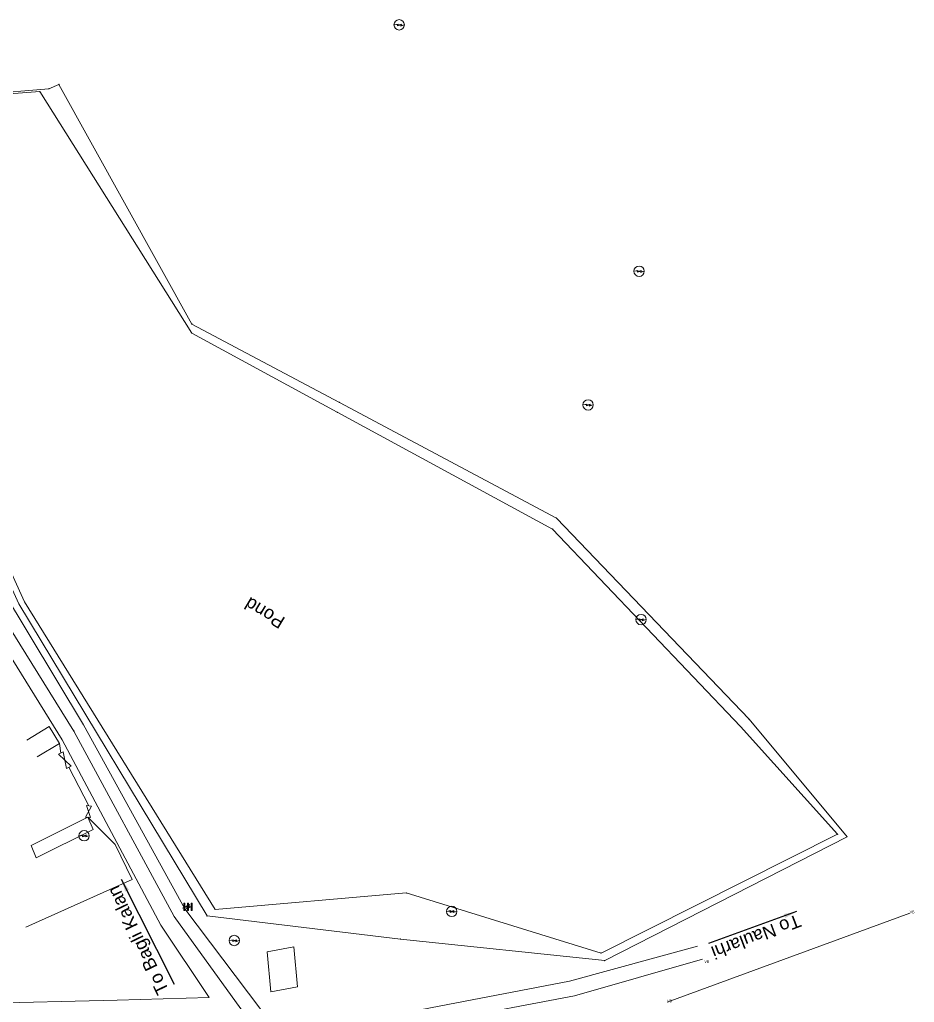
# Model space of a CAD drawing. Header units: metres. Extents: x 593168 to 611286, y 3401475 to 3412398.
# Drawn here: x 610191.8 to 610363.8, y 3402244.1 to 3402433 of the extents above; entities that cross this region are included whole.
import ezdxf

# ---------------------------------------------------------------- set-up
doc = ezdxf.new("R2010")
doc.units = ezdxf.units.M
doc.header["$MEASUREMENT"] = 0
for name, color, linetype, lineweight in [('Commercial Building Semipucca', 251, 'Continuous', 0), ('Compound Wall', 251, 'Continuous', 0), ('Electric Pole', 251, 'Continuous', 0), ('Gate', 251, 'Continuous', 0), ('Pond Bottom', 5, 'Continuous', 0), ('Pond Top', 5, 'Continuous', 0), ('Residential Building Pucca', 251, 'Continuous', 0), ('Subroad Centre', 34, 'Continuous', 0), ('Subroad Edge', 34, 'Continuous', 0), ('Transformer', 251, 'Continuous', 0), ('Village Area', 251, 'Continuous', 0), ('Village Area text', 251, 'Continuous', 0)]:
    doc.layers.add(name, color=color, linetype=linetype, lineweight=lineweight)
doc.styles.get("Standard").update_dxf_attribs({"font": 'arial_0.ttf'})
doc.dimstyles.new('ISO-25', dxfattribs={"dimtxt": 2.5, "dimasz": 2.5, "dimexe": 1.25, "dimexo": 0.625, "dimtad": 1, "dimtxsty": 'Standard', "dimcen": 2.5, "dimadec": 0, "dimazin": 0, "dimtfac": 1, "dimtmove": 0, "dimatfit": 3, "dimfxl": 1, "dimarcsym": 0})

# ---------------------------------------------------------------- blocks, each defined once
blk = doc.blocks.new('GT')
at = {"layer": 'Gate'}
for p, q in [((-0.5, -0.5), (-0.5, 0.5)), ((-0.5, 0.5), (0.5, -0.5)), ((0.5, 0.5), (0.5, -0.5))]:
    blk.add_line(p, q, dxfattribs=at)
blk.add_lwpolyline([(0.5, 0.5), (-0.5, -0.5)], dxfattribs=at)
blk = doc.blocks.new('EP')
blk.add_hatch(color=8).paths.add_polyline_path([(-0.21, -0.05), (-0.21, 0.16), (-0.93, -0.01), (-0.31, 0.07), (-0.31, -0.19), (0.31, 0), (0.31, -0.24), (0.94, -0.01), (0.41, -0.1), (0.43, 0.15)])
at = {"color": 8}
for p, q in [((-0.93, -0.01), (-0.21, 0.16)), ((-0.31, 0.07), (-0.93, -0.01)), ((-0.31, -0.19), (-0.31, 0.07)), ((0.31, 0), (-0.31, -0.19)), ((-0.21, 0.16), (-0.21, -0.05)), ((-0.21, -0.05), (0.43, 0.15)), ((0.31, -0.24), (0.31, 0)), ((0.43, 0.15), (0.41, -0.1)), ((0.94, -0.01), (0.31, -0.24)), ((0.41, -0.1), (0.94, -0.01))]:
    blk.add_line(p, q, dxfattribs=at)
blk.add_circle((0, 0), 1, dxfattribs=at)
blk = doc.blocks.new('TRF')
blk.add_hatch(color=256).paths.add_polyline_path([(0.22, -0.04), (0.38, 0.42), (-0.98, -0.29), (0.02, 0.04), (-0.18, -0.39), (0.98, 0.09)])
for p, q in [((-0.69, 0.72), (-0.69, -0.72)), ((-0.52, 0.72), (-0.69, 0.72)), ((-0.52, -0.72), (-0.52, 0.72)), ((0, 0.72), (0, -0.72)), ((0.17, 0.72), (0, 0.72)), ((0.17, -0.72), (0.17, 0.72)), ((0.7, 0.72), (0.7, -0.72)), ((0.87, 0.72), (0.7, 0.72)), ((0.87, -0.72), (0.87, 0.72)), ((-0.69, -0.72), (-0.52, -0.72)), ((0, -0.72), (0.17, -0.72)), ((0.7, -0.72), (0.87, -0.72))]:
    blk.add_line(p, q)
blk.add_lwpolyline([(0.22, -0.04), (0.38, 0.42), (-0.98, -0.29), (0.02, 0.04), (-0.18, -0.39), (0.98, 0.09)], close=True)

msp = doc.modelspace()

# ---------------------------------------------------------------- linework, layer by layer
at = {"layer": 'Commercial Building Semipucca'}
msp.add_polyline3d([(610245.2028, 3402247.0737, 261.4875), (610240.0534, 3402246.1068, 261.2126), (610239.3602, 3402253.7753, 261.4525), (610244.5167, 3402254.7435, 261.4525)], close=True, dxfattribs=at)
at = {"layer": 'Compound Wall'}
for points in [[(610199.733, 3402292.0043, 262.3492), (610199.4384, 3402293.8262, 262.2163)], [(610205.1321, 3402281.8688, 261.6364), (610201.2835, 3402289.2703, 262.3782)], [(610193.0138, 3402258.5458, 261.3295), (610213.4444, 3402267.6984, 261.1486), (610210.1405, 3402274.4529, 261.2625), (610204.9364, 3402279.6649, 262.3142)]]:
    msp.add_polyline3d(points, dxfattribs=at)
at = {"layer": 'Pond Bottom'}
msp.add_polyline3d([(610149.8436, 3402415.645, 260.4858), (610192.7476, 3402321.0695, 259.8809), (610229.3636, 3402261.9652, 260.3518), (610266.1227, 3402265.122, 259.686), (610303.5597, 3402253.5571, 260.5268), (610349.0031, 3402276.387, 260.0639), (610330.3377, 3402297.1278, 259.83), (610294.2257, 3402335.0543, 259.876), (610252.8553, 3402357.5013, 259.804), (610224.8813, 3402372.7296, 259.707), (610195.659, 3402419.1385, 259.9089), (610149.8436, 3402415.645, 260.4858)], dxfattribs=at)
for p in [(610195.659, 3402419.139, 259.909), (610224.924, 3402374.5, 260.19), (610224.881, 3402372.73, 259.707), (610252.855, 3402357.501, 259.804), (610294.226, 3402335.054, 259.876), (610192.748, 3402321.07, 259.881), (610330.338, 3402297.128, 259.83), (610349.003, 3402276.387, 260.064), (610266.123, 3402265.122, 259.686), (610229.364, 3402261.965, 260.352), (610303.56, 3402253.557, 260.527)]:
    msp.add_point(p, dxfattribs=at)
at = {"layer": 'Pond Top'}
msp.add_polyline3d([(610148.3945, 3402415.5695, 261.2306), (610197.4347, 3402419.7005, 260.4888), (610199.3595, 3402420.5325, 261.0596), (610224.8829, 3402374.4417, 260.1519), (610253.2705, 3402359.3853, 260.1779), (610294.9615, 3402337.167, 260.4158), (610331.9936, 3402298.5032, 260.6127), (610350.8506, 3402275.9128, 260.3358), (610304.2549, 3402252.1174, 261.0146), (610264.9799, 3402256.2629, 260.6647), (610227.828, 3402260.7105, 261.0116), (610191.6192, 3402320.6663, 260.6047)], close=True, dxfattribs=at)
for p in [(610197.435, 3402419.701, 260.489), (610199.36, 3402420.533, 261.06), (610224.883, 3402374.442, 260.152), (610253.27, 3402359.385, 260.178), (610294.962, 3402337.167, 260.416), (610331.994, 3402298.503, 260.613), (610350.851, 3402275.913, 260.336), (610227.828, 3402260.711, 261.012), (610264.98, 3402256.263, 260.665), (610304.255, 3402252.117, 261.015)]:
    msp.add_point(p, dxfattribs=at)
at = {"layer": 'Residential Building Pucca'}
msp.add_polyline3d([(610193.1994, 3402294.5123, 262.6841), (610197.4846, 3402297.0856, 262.6841), (610199.4409, 3402293.828, 262.2163), (610195.1556, 3402291.2546, 262.2163)], dxfattribs=at)
msp.add_polyline3d([(610204.9364, 3402279.6649, 262.3142), (610205.9122, 3402277.3162, 262.2403), (610194.9642, 3402271.8911, 262.9041), (610193.988, 3402274.2408, 262.9041)], close=True, dxfattribs=at)
at = {"layer": 'Subroad Centre'}
msp.add_polyline3d([(610033.9956, 3402088.1494, 262.2133), (610041.5615, 3402106.6897, 262.2533), (610055.5487, 3402114.3842, 262.4812), (610073.6678, 3402118.2108, 262.6861), (610121.2932, 3402127.3746, 263.128), (610166.0884, 3402136.4296, 263.8208), (610195.6092, 3402140.7819, 264.1397), (610209.6305, 3402143.493, 264.2477), (610219.9045, 3402160.6826, 263.8838), (610233.8679, 3402187.8758, 262.4892), (610240.4274, 3402201.6675, 262.0693), (610243.7363, 3402209.8728, 261.9004), (610244.6431, 3402218.0658, 261.7274), (610243.5554, 3402227.2513, 261.5924), (610236.0152, 3402240.5439, 261.3625), (610221.51, 3402260.5756, 261.4095), (610202.2225, 3402296.2273, 261.2246), (610180.5943, 3402331.0009, 261.0876), (610164.8961, 3402362.6338, 261.1736), (610152.6262, 3402390.8362, 261.2216), (610140.298, 3402423.9438, 261.4025)], dxfattribs=at)
for p in [(610202.222, 3402296.227, 261.225), (610221.51, 3402260.576, 261.41)]:
    msp.add_point(p, dxfattribs=at)
at = {"layer": 'Subroad Edge'}
for points in [[(610143.2901, 3402424.301, 261.2605), (610143.6302, 3402419.2059, 261.2196), (610146.4639, 3402412.4525, 261.2026), (610148.7499, 3402406.3953, 261.1196), (610154.974, 3402391.8616, 261.0866), (610167.2439, 3402363.6592, 261.0386), (610183.1133, 3402332.1685, 260.9186), (610204.0924, 3402297.4237, 261.1136), (610223.5509, 3402262.077, 261.2945), (610238.1399, 3402242.6857, 261.2875), (610248.0925, 3402232.1765, 261.4615), (610252.3776, 3402235.2536, 261.4355), (610259.2817, 3402238.4712, 261.3505), (610266.7674, 3402242.2925, 261.3095), (610272.4378, 3402243.3543, 261.2885), (610297.4796, 3402248.148, 261.1666), (610322.0724, 3402254.9089, 261.0966)], [(610110.6128, 3402244.4379, 263.133), (610108.2609, 3402246.0018, 263.256), (610108.0849, 3402251.8506, 263.218), (610117.4327, 3402279.2682, 262.9291), (610133.1882, 3402362.3156, 261.8984), (610138.8171, 3402398.158, 261.5994), (610139.7612, 3402401.0901, 261.4635), (610141.0104, 3402402.562, 261.3395), (610143.3052, 3402404.1564, 261.3135), (610150.0937, 3402389.3955, 261.1906), (610161.9075, 3402361.4837, 261.1726), (610178.1088, 3402329.7357, 261.0876), (610199.9568, 3402294.5469, 261.2246), (610218.9148, 3402258.8967, 261.3265), (610228.2571, 3402245.0022, 261.2975), (610210.5516, 3402244.4926, 261.3025), (610183.6448, 3402243.8681, 261.5235), (610164.5755, 3402243.7383, 261.6184), (610123.16, 3402243.1532, 262.3242), (610110.6128, 3402244.4379, 263.133)], [(610323.0618, 3402252.3958, 260.9876), (610298.438, 3402245.3555, 261.1966), (610273.4013, 3402240.6219, 261.3745), (610268.3936, 3402239.628, 261.3875), (610264.371, 3402237.9173, 261.4095), (610261.4347, 3402236.2184, 261.5065), (610266.5636, 3402231.8674, 261.5355), (610286.7579, 3402215.3302, 261.9423), (610304.5644, 3402200.0911, 262.0453)]]:
    msp.add_polyline3d(points, dxfattribs=at)
at = {"layer": 'Village Area'}
msp.add_polyline3d([(610316.254, 3402244.0952, 260.7307), (610362.8708, 3402261.2199, 259.9509)], dxfattribs=at)

# ---------------------------------------------------------------- block references
at = {"layer": 'Electric Pole', "xscale": 0.9997078269177826, "yscale": 0.9997078269177826, "zscale": 0.9997078269177826}
for p in [(610264.753, 3402431.9699, 262.0033), (610310.8588, 3402384.615, 260.8757), (610301.0505, 3402358.9164, 260.5098), (610311.2316, 3402317.6676, 259.9459), (610204.1914, 3402276.1117, 261.6674), (610274.8447, 3402261.5754, 259.704), (610233.0629, 3402255.9752, 259.3961)]:
    msp.add_blockref('EP', p, dxfattribs=at)
at = {"layer": 'Gate', "yscale": 0.9997078268772032}
for p, xscale, zscale, rotation in [((610200.5083, 3402290.6373, 156.3202), 3.143103189074606, 3.143103189074606, 119.3458718831238), ((610205.0342, 3402280.7669, 156.3202), 2.212597575104216, 2.212597575104216, 85.34587188233088)]:
    msp.add_blockref('GT', p, dxfattribs=dict(at, xscale=xscale, zscale=zscale, rotation=rotation))
at = {"layer": 'Transformer', "xscale": 0.9997078269177826, "yscale": 0.9997078269177826, "zscale": 0.9997078269177826}
msp.add_blockref('TRF', (610224.0723, 3402262.4616, 261.2795), dxfattribs=at)

# ---------------------------------------------------------------- texts
at = {"layer": 'Pond Bottom'}
msp.add_text('Pond', height=2.5, rotation=149, dxfattribs=at).set_placement((610243.0375, 3402317.8985, 156.3202))
at = {"layer": 'Subroad Edge'}
for s, rotation, p in [('To Bagli Kalan', 115.643358, (610220.5702, 3402246.34, 522.6474)), ('To Naularhi', 200.827533, (610341.3395, 3402261.0852))]:
    msp.add_text(s, height=2.5, rotation=rotation, dxfattribs=at).set_placement(p)
at = {"layer": 'Village Area text'}
for p in [(610362.871, 3402261.22, 259.951), (610323.418, 3402251.668, 260.922), (610316.254, 3402244.095, 260.731)]:
    msp.add_text('VB', height=0.5, dxfattribs=at).set_placement(p)

# ---------------------------------------------------------------- leaders
at = {"layer": 'Subroad Edge'}
for points in [[(610211.3218, 3402267.797, 0.9099), (610221.5344, 3402247.5727, 0.9099)], [(610341.1436, 3402261.5406), (610324.2202, 3402255.3811)]]:
    msp.add_leader(points, dimstyle='ISO-25', override={"dimtxt": 3, "dimasz": 2.5, "dimgap": 0.625, "dimtad": 0, "dimdec": 3, "dimzin": 2, "dimtdec": 3}, dxfattribs=at)

doc.saveas('drawing.dxf')
